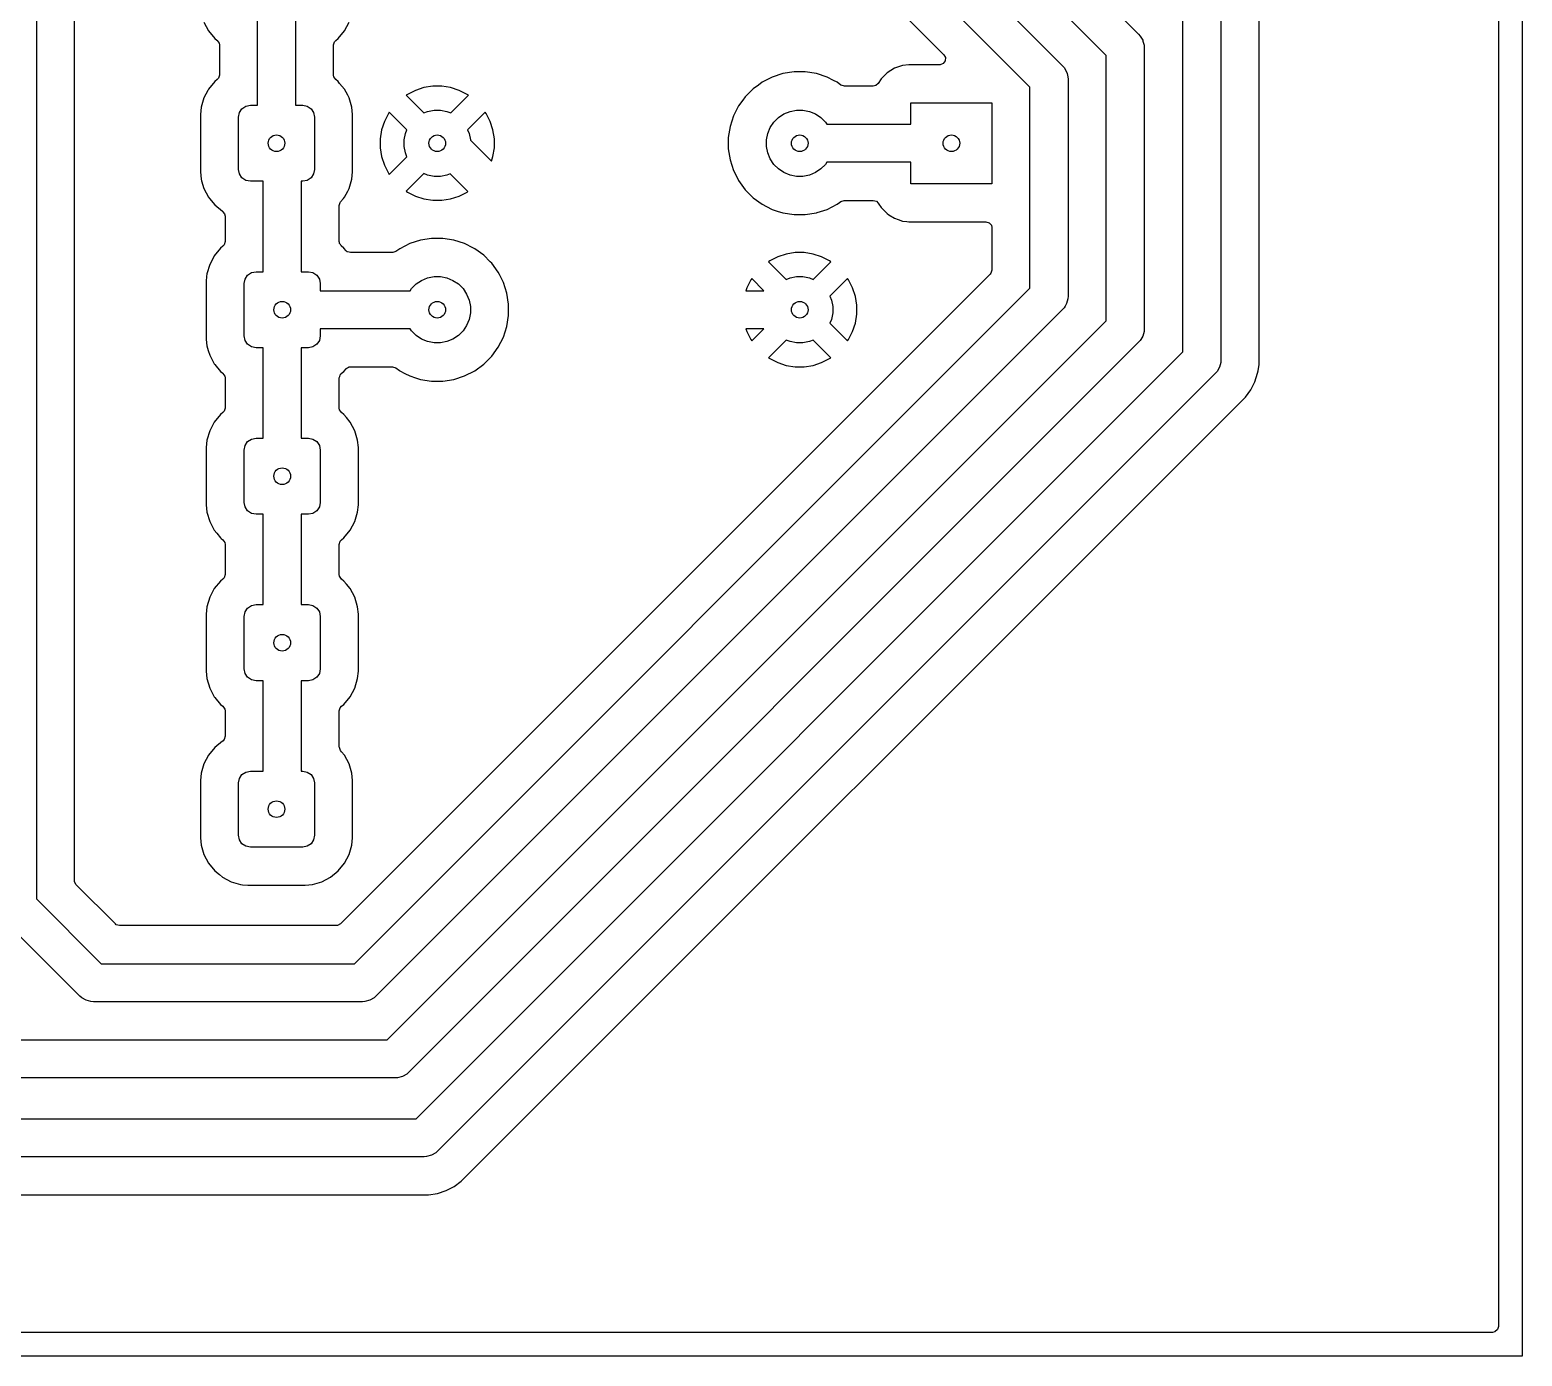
# Model space of a CAD drawing. Extents: x 162.5 to 226, y -124.5 to -51.5.
# Drawn here: x 194.62 to 226, y -124.5 to -96.62 of the extents above; entities that cross this region are included whole.
import ezdxf

# ---------------------------------------------------------------- set-up
doc = ezdxf.new("R2010")
doc.units = 0
doc.layers.add('BLACK', color=7, linetype='CONTINUOUS')

msp = doc.modelspace()

# ---------------------------------------------------------------- linework, layer by layer
at = {"layer": 'BLACK', "linetype": 'CONTINUOUS'}
for p, q in [((226, -51.5), (226, -124.5)), ((225.4995, -52.1245), (225.4995, -123.8755)), ((194.762, -59.0063), (194.762, -114.885314)), ((195.5625, -114.502374), (195.5625, -87.898395)), ((209.59, -90.624914), (216.334543, -97.369457)), ((218.8671, -103.388314), (218.8671, -90.945885)), ((219.6671, -90.7802), (219.6671, -103.554)), ((220.4676, -103.648486), (220.4676, -90.685713)), ((215.6517, -97.817986), (208.907157, -91.073443)), ((208.274312, -91.572676), (213.839455, -97.137819)), ((216.4652, -95.234914), (217.936243, -96.705957)), ((217.2534, -97.154486), (215.782357, -95.683443)), ((199.41, -98.2), (199.41, -96.3)), ((200.21, -96.3), (200.21, -98.2)), ((198.284768, -96.453954), (198.382315, -96.63645)), ((198.382315, -96.63645), (198.382317, -96.636452)), ((198.382317, -96.636452), (198.513587, -96.796407)), ((201.10641, -96.79641), (201.237685, -96.63645)), ((201.237685, -96.63645), (201.335232, -96.453954)), ((198.513587, -96.796407), (198.513588, -96.796408)), ((198.513588, -96.796408), (198.51359, -96.79641)), ((198.51359, -96.79641), (198.557346, -96.832319)), ((198.557346, -96.832319), (198.564164, -96.837914)), ((198.564164, -96.837914), (198.603499, -96.89566)), ((198.603499, -96.89566), (198.6095, -96.933768)), ((198.6095, -96.933768), (198.6095, -97.566231)), ((201.0105, -96.933768), (201.030185, -96.866729)), ((201.0105, -97.566231), (201.0105, -96.933768)), ((201.030185, -96.866729), (201.055836, -96.837914)), ((201.055836, -96.837914), (201.10641, -96.79641)), ((217.936243, -96.705957), (217.970741, -96.745295)), ((217.970741, -96.745295), (218.022952, -96.835726)), ((218.022952, -96.835726), (218.026995, -96.850816)), ((218.026995, -96.850816), (218.049978, -96.93659)), ((218.049978, -96.93659), (218.0534, -96.9888)), ((213.839455, -97.137819), (213.87294, -97.199142)), ((213.87294, -97.199142), (213.867956, -97.268834)), ((217.2534, -102.736814), (217.2534, -97.154486)), ((218.0534, -96.9888), (218.0534, -102.9025)), ((198.6095, -97.566231), (198.589815, -97.63327)), ((201.016501, -97.604339), (201.0105, -97.566231)), ((210.458631, -97.536446), (210.234003, -97.609433)), ((210.691903, -97.4995), (210.458631, -97.536446)), ((210.691908, -97.4995), (210.691903, -97.4995)), ((210.928092, -97.4995), (210.691908, -97.4995)), ((210.928097, -97.4995), (210.928092, -97.4995)), ((211.161368, -97.536446), (210.928097, -97.4995)), ((211.385996, -97.609433), (211.161368, -97.536446)), ((212.647737, -97.520184), (212.520184, -97.647737)), ((212.800476, -97.424211), (212.647737, -97.520184)), ((212.970745, -97.364631), (212.800476, -97.424211)), ((212.97075, -97.36463), (212.970745, -97.364631)), ((213.105039, -97.3495), (212.97075, -97.36463)), ((213.751774, -97.3495), (213.105039, -97.3495)), ((213.76062, -97.349184), (213.751774, -97.3495)), ((213.826084, -97.324767), (213.76062, -97.349184)), ((213.867956, -97.268834), (213.826084, -97.324767)), ((216.334543, -97.369457), (216.369041, -97.408795)), ((216.369041, -97.408795), (216.421252, -97.499226)), ((216.421252, -97.499226), (216.431225, -97.536446)), ((216.431225, -97.536446), (216.448278, -97.60009)), ((198.369292, -97.887914), (198.284769, -98.046043)), ((198.382315, -97.86355), (198.369292, -97.887914)), ((198.382317, -97.863547), (198.382315, -97.86355)), ((198.513589, -97.703589), (198.382317, -97.863547)), ((198.564164, -97.662085), (198.513589, -97.703589)), ((198.589815, -97.63327), (198.564164, -97.662085)), ((201.055836, -97.662085), (201.016501, -97.604339)), ((201.10641, -97.703589), (201.055836, -97.662085)), ((201.137499, -97.741472), (201.10641, -97.703589)), ((201.237685, -97.86355), (201.137499, -97.741472)), ((201.306406, -97.992116), (201.237685, -97.86355)), ((202.729362, -97.887914), (202.56106, -97.973669)), ((202.908997, -97.829548), (202.729362, -97.887914)), ((203.095553, -97.8), (202.908997, -97.829548)), ((203.284447, -97.8), (203.095553, -97.8)), ((203.471002, -97.829548), (203.284447, -97.8)), ((203.650637, -97.887914), (203.471002, -97.829548)), ((203.818933, -97.973666), (203.650637, -97.887914)), ((209.832487, -97.855485), (209.665485, -98.022487)), ((209.832488, -97.855485), (209.832487, -97.855485)), ((209.83249, -97.855483), (209.832488, -97.855485)), ((209.942139, -97.775818), (209.83249, -97.855483)), ((210.023566, -97.716657), (209.942139, -97.775818)), ((210.234003, -97.609433), (210.023566, -97.716657)), ((211.522392, -97.678931), (211.385996, -97.609433)), ((211.596433, -97.716657), (211.522392, -97.678931)), ((211.596435, -97.716658), (211.596433, -97.716657)), ((211.596436, -97.716659), (211.596435, -97.716658)), ((211.677862, -97.775818), (211.596436, -97.716659)), ((211.683708, -97.779815), (211.677862, -97.775818)), ((211.750747, -97.7995), (211.683708, -97.779815)), ((212.356293, -97.7995), (211.750747, -97.7995)), ((212.408952, -97.787763), (212.356293, -97.7995)), ((212.461287, -97.741472), (212.408952, -97.787763)), ((212.520184, -97.647737), (212.461287, -97.741472)), ((215.6517, -102.049514), (215.6517, -97.817986)), ((216.448278, -97.60009), (216.4517, -97.6523)), ((216.4517, -97.6523), (216.4517, -102.2152)), ((198.284769, -98.046043), (198.224699, -98.244067)), ((199.164329, -98.21903), (199.26, -98.2)), ((199.26, -98.2), (199.41, -98.2)), ((200.21, -98.2), (200.36, -98.2)), ((200.36, -98.2), (200.455671, -98.21903)), ((201.335232, -98.046046), (201.306406, -97.992116)), ((201.3953, -98.244066), (201.335232, -98.046046)), ((202.53567, -97.992116), (202.535669, -97.992116)), ((202.535669, -97.992116), (202.906823, -98.363269)), ((202.56106, -97.973669), (202.53567, -97.992116)), ((203.473176, -98.363269), (203.844328, -97.992116)), ((203.844328, -97.992116), (203.818933, -97.973666)), ((209.612841, -98.094945), (209.526657, -98.213566)), ((209.665483, -98.02249), (209.612841, -98.094945)), ((209.665485, -98.022488), (209.665483, -98.02249)), ((209.665485, -98.022487), (209.665485, -98.022488)), ((213.15, -98.6), (213.15, -98.15)), ((213.15, -98.15), (214.85, -98.15)), ((214.85, -98.15), (214.85, -99.85)), ((198.224699, -98.244067), (198.2095, -98.398395)), ((198.2095, -98.398395), (198.2095, -99.601604)), ((199.01, -98.45), (199.02903, -98.354329)), ((199.01, -99.55), (199.01, -98.45)), ((199.02903, -98.354329), (199.083223, -98.273223)), ((199.083223, -98.273223), (199.164329, -98.21903)), ((200.455671, -98.21903), (200.536777, -98.273223)), ((200.536777, -98.273223), (200.59097, -98.354329)), ((200.59097, -98.354329), (200.61, -98.45)), ((200.61, -98.45), (200.61, -99.55)), ((201.4105, -98.398392), (201.3953, -98.244066)), ((201.4105, -98.905552), (201.4105, -98.398392)), ((202.163669, -98.37106), (202.077914, -98.539362)), ((202.182116, -98.34567), (202.163669, -98.37106)), ((202.553269, -98.716822), (202.182116, -98.345669)), ((202.182116, -98.345669), (202.182116, -98.34567)), ((202.906823, -98.363269), (202.986801, -98.330142)), ((202.986801, -98.330142), (203.121388, -98.303371)), ((203.121388, -98.303371), (203.258612, -98.303371)), ((203.258612, -98.303371), (203.393199, -98.330142)), ((203.393199, -98.330142), (203.473176, -98.363269)), ((204.197882, -98.345669), (203.82673, -98.716822)), ((204.197883, -98.34567), (204.197882, -98.345669)), ((204.216329, -98.371059), (204.197883, -98.34567)), ((204.302085, -98.539362), (204.216329, -98.371059)), ((209.419433, -98.424003), (209.346446, -98.648631)), ((209.526657, -98.213566), (209.419433, -98.424003)), ((210.268893, -98.555925), (210.365925, -98.458893)), ((210.365925, -98.458893), (210.480022, -98.382655)), ((210.480022, -98.382655), (210.606801, -98.330142)), ((210.606801, -98.330142), (210.741388, -98.303371)), ((210.741388, -98.303371), (210.878612, -98.303371)), ((210.878612, -98.303371), (211.013199, -98.330142)), ((211.013199, -98.330142), (211.139978, -98.382655)), ((211.139978, -98.382655), (211.254075, -98.458893)), ((211.254075, -98.458893), (211.351107, -98.555925)), ((202.019548, -98.718997), (201.99, -98.905552)), ((202.077914, -98.539362), (202.019548, -98.718997)), ((202.493371, -98.931388), (202.520142, -98.796801)), ((202.520142, -98.796801), (202.553269, -98.716822)), ((203.82673, -98.716822), (203.859858, -98.796801)), ((203.859858, -98.796801), (203.886629, -98.931388)), ((204.360451, -98.718997), (204.302085, -98.539362)), ((204.39, -98.905552), (204.360451, -98.718997)), ((209.346446, -98.648631), (209.3095, -98.881902)), ((210.113371, -98.931388), (210.140142, -98.796801)), ((210.140142, -98.796801), (210.192655, -98.670022)), ((210.192655, -98.670022), (210.268893, -98.555925)), ((211.351107, -98.555925), (211.380557, -98.6)), ((211.380557, -98.6), (213.15, -98.6)), ((201.4105, -99.601608), (201.4105, -98.905552)), ((201.99, -98.905552), (201.99, -99.094447)), ((201.99, -99.094447), (202.019548, -99.281002)), ((202.493371, -99.068612), (202.493371, -98.931388)), ((202.520142, -99.203199), (202.493371, -99.068612)), ((203.886629, -98.931388), (203.886629, -98.933343)), ((203.886629, -98.933343), (204.329511, -99.376225)), ((204.360451, -99.281002), (204.39, -99.094447)), ((204.39, -99.094447), (204.39, -98.905552)), ((209.3095, -98.881902), (209.3095, -99.118097)), ((209.3095, -99.118097), (209.346446, -99.351368)), ((210.113371, -99.068612), (210.113371, -98.931388)), ((210.140142, -99.203199), (210.113371, -99.068612)), ((202.019548, -99.281002), (202.077914, -99.460637)), ((202.077914, -99.460637), (202.163666, -99.628933)), ((202.182116, -99.654328), (202.553269, -99.283175)), ((202.553269, -99.283175), (202.520142, -99.203199)), ((204.329511, -99.376225), (204.360451, -99.281002)), ((209.346446, -99.351368), (209.419433, -99.575996)), ((210.192655, -99.329978), (210.140142, -99.203199)), ((210.268893, -99.444075), (210.192655, -99.329978)), ((210.365925, -99.541107), (210.268893, -99.444075)), ((211.351107, -99.444075), (211.254075, -99.541107)), ((211.380557, -99.4), (211.351107, -99.444075)), ((213.15, -99.4), (211.380557, -99.4)), ((213.15, -99.85), (213.15, -99.4)), ((198.2095, -99.601604), (198.224699, -99.755932)), ((198.224699, -99.755932), (198.235185, -99.7905)), ((199.02903, -99.645671), (199.01, -99.55)), ((199.083223, -99.726777), (199.02903, -99.645671)), ((199.164329, -99.78097), (199.083223, -99.726777)), ((200.536777, -99.726777), (200.455671, -99.78097)), ((200.59097, -99.645671), (200.536777, -99.726777)), ((200.61, -99.55), (200.59097, -99.645671)), ((201.335232, -99.953954), (201.3953, -99.755934)), ((201.3953, -99.755934), (201.4105, -99.601608)), ((202.163666, -99.628933), (202.182116, -99.654328)), ((202.906822, -99.63673), (202.535669, -100.007882)), ((202.986801, -99.669858), (202.906822, -99.63673)), ((203.121388, -99.696629), (202.986801, -99.669858)), ((203.258612, -99.696629), (203.121388, -99.696629)), ((203.393199, -99.669858), (203.258612, -99.696629)), ((203.4629, -99.640986), (203.393199, -99.669858)), ((203.835911, -100.013997), (203.4629, -99.640986)), ((209.419433, -99.575996), (209.508649, -99.75109)), ((209.508649, -99.75109), (209.526657, -99.786433)), ((210.480022, -99.617345), (210.365925, -99.541107)), ((210.606801, -99.669858), (210.480022, -99.617345)), ((210.741388, -99.696629), (210.606801, -99.669858)), ((210.878612, -99.696629), (210.741388, -99.696629)), ((211.013199, -99.669858), (210.878612, -99.696629)), ((211.139978, -99.617345), (211.013199, -99.669858)), ((211.254075, -99.541107), (211.139978, -99.617345)), ((198.235185, -99.7905), (198.284768, -99.953954)), ((198.284768, -99.953954), (198.382315, -100.13645)), ((199.26, -99.8), (199.164329, -99.78097)), ((199.53, -99.8), (199.26, -99.8)), ((199.53, -101.7), (199.53, -99.8)), ((200.36, -99.8), (200.33, -99.8)), ((200.33, -99.8), (200.33, -101.7)), ((200.455671, -99.78097), (200.36, -99.8)), ((201.237685, -100.13645), (201.306407, -100.007882)), ((201.306407, -100.007882), (201.335232, -99.953954)), ((202.535669, -100.007882), (202.53567, -100.007883)), ((202.53567, -100.007883), (202.561059, -100.026329)), ((202.561059, -100.026329), (202.729362, -100.112085)), ((203.650637, -100.112085), (203.818937, -100.026331)), ((203.818937, -100.026331), (203.835911, -100.013997)), ((209.526657, -99.786433), (209.665483, -99.97751)), ((209.665483, -99.97751), (209.83249, -100.144517)), ((214.85, -99.85), (213.15, -99.85)), ((198.382315, -100.13645), (198.402052, -100.1605)), ((198.402052, -100.1605), (198.513589, -100.29641)), ((198.513589, -100.29641), (198.673548, -100.427684)), ((201.1305, -100.311424), (201.150185, -100.244385)), ((201.1305, -101.066231), (201.1305, -100.311424)), ((201.150185, -100.244385), (201.158647, -100.232759)), ((201.158647, -100.232759), (201.217688, -100.160816)), ((201.217688, -100.160816), (201.237685, -100.13645)), ((202.729362, -100.112085), (202.908997, -100.170451)), ((202.908997, -100.170451), (203.095553, -100.2)), ((203.095553, -100.2), (203.284447, -100.2)), ((203.284447, -100.2), (203.471002, -100.170451)), ((203.471002, -100.170451), (203.650637, -100.112085)), ((209.83249, -100.144517), (210.023567, -100.283343)), ((210.023567, -100.283343), (210.115137, -100.33)), ((210.115137, -100.33), (210.234003, -100.390566)), ((210.234003, -100.390566), (210.234005, -100.390566)), ((210.234005, -100.390566), (210.234008, -100.390568)), ((210.234008, -100.390568), (210.339274, -100.424771)), ((211.179717, -100.457591), (211.385992, -100.390568)), ((211.385992, -100.390568), (211.596433, -100.283343)), ((211.596433, -100.283343), (211.650054, -100.244385)), ((211.650054, -100.244385), (211.677862, -100.224182)), ((211.677862, -100.224182), (211.743668, -100.200702)), ((211.743668, -100.200702), (211.750747, -100.2005)), ((211.750747, -100.2005), (212.356293, -100.2005)), ((212.356293, -100.2005), (212.423332, -100.220185)), ((212.423332, -100.220185), (212.461287, -100.258528)), ((212.461287, -100.258528), (212.476879, -100.283342)), ((212.476879, -100.283342), (212.520184, -100.352262)), ((212.520184, -100.352262), (212.647738, -100.479816)), ((198.673548, -100.427684), (198.674388, -100.428245)), ((198.674388, -100.428245), (198.674728, -100.428652)), ((198.674728, -100.428652), (198.678258, -100.431549)), ((198.678258, -100.431549), (198.677708, -100.432218)), ((198.677708, -100.432218), (198.719194, -100.481856)), ((198.719194, -100.481856), (198.7295, -100.531349)), ((198.7295, -100.531349), (198.7295, -101.066231)), ((210.339274, -100.424771), (210.458631, -100.463553)), ((210.458631, -100.463553), (210.691903, -100.5005)), ((210.691903, -100.5005), (210.691908, -100.5005)), ((210.691908, -100.5005), (210.928097, -100.5005)), ((210.928097, -100.5005), (211.161368, -100.463553)), ((211.161368, -100.463553), (211.179717, -100.457591)), ((212.647738, -100.479816), (212.685635, -100.503628)), ((212.685635, -100.503628), (212.800186, -100.575606)), ((212.800186, -100.575606), (212.800478, -100.575789)), ((212.800478, -100.575789), (212.881209, -100.604038)), ((212.881209, -100.604038), (212.970745, -100.635368)), ((212.970745, -100.635368), (212.97075, -100.635369)), ((212.97075, -100.635369), (213.061246, -100.645565)), ((213.061246, -100.645565), (213.10504, -100.650499)), ((213.10504, -100.650499), (213.105043, -100.6505)), ((213.105043, -100.6505), (213.105046, -100.6505)), ((213.105046, -100.6505), (214.7272, -100.6505)), ((214.7272, -100.6505), (214.794239, -100.670185)), ((214.794239, -100.670185), (214.839994, -100.722989)), ((203.071903, -100.9995), (202.838631, -101.036446)), ((203.071908, -100.9995), (203.071903, -100.9995)), ((203.308092, -100.9995), (203.071908, -100.9995)), ((203.308097, -100.9995), (203.308092, -100.9995)), ((203.541368, -101.036446), (203.308097, -100.9995)), ((214.839994, -100.722989), (214.8512, -100.7745)), ((214.8512, -100.7745), (214.8512, -101.666574)), ((198.633589, -101.203589), (198.502317, -101.363547)), ((198.684164, -101.162085), (198.633589, -101.203589)), ((198.709815, -101.13327), (198.684164, -101.162085)), ((198.7295, -101.066231), (198.709815, -101.13327)), ((201.133745, -101.086838), (201.1305, -101.066231)), ((201.133334, -101.092589), (201.133745, -101.086838)), ((201.135184, -101.095977), (201.133334, -101.092589)), ((201.136501, -101.104339), (201.135184, -101.095977)), ((201.152878, -101.128382), (201.136501, -101.104339)), ((201.166819, -101.153912), (201.152878, -101.128382)), ((201.17113, -101.158223), (201.166819, -101.153912)), ((201.22641, -101.20359), (201.17113, -101.158223)), ((201.271776, -101.258869), (201.22641, -101.20359)), ((201.276088, -101.263181), (201.271776, -101.258869)), ((201.29673, -101.279815), (201.276088, -101.263181)), ((201.300073, -101.280796), (201.29673, -101.279815)), ((201.304342, -101.284332), (201.300073, -101.280796)), ((201.334328, -101.290855), (201.304342, -101.284332)), ((201.363769, -101.2995), (201.334328, -101.290855)), ((202.249253, -101.2995), (201.363769, -101.2995)), ((202.256332, -101.299298), (202.249253, -101.2995)), ((202.322138, -101.275818), (202.256332, -101.299298)), ((202.403563, -101.216659), (202.322138, -101.275818)), ((202.614003, -101.109433), (202.403563, -101.216659)), ((202.838631, -101.036446), (202.614003, -101.109433)), ((203.765996, -101.109433), (203.541368, -101.036446)), ((203.950786, -101.203589), (203.765996, -101.109433)), ((203.976433, -101.216657), (203.950786, -101.203589)), ((204.16751, -101.355483), (203.976433, -101.216657)), ((210.528997, -101.329548), (210.349362, -101.387914)), ((210.715553, -101.3), (210.528997, -101.329548)), ((210.904447, -101.3), (210.715553, -101.3)), ((211.091002, -101.329548), (210.904447, -101.3)), ((211.270637, -101.387914), (211.091002, -101.329548)), ((198.404769, -101.546043), (198.344699, -101.744067)), ((198.489292, -101.387914), (198.404769, -101.546043)), ((198.502315, -101.36355), (198.489292, -101.387914)), ((198.502317, -101.363547), (198.502315, -101.36355)), ((204.304143, -101.492116), (204.16751, -101.355483)), ((204.334517, -101.52249), (204.304143, -101.492116)), ((204.473343, -101.713567), (204.334517, -101.52249)), ((210.15567, -101.492116), (210.155669, -101.492116)), ((210.155669, -101.492116), (210.526823, -101.863269)), ((210.18106, -101.473669), (210.15567, -101.492116)), ((210.349362, -101.387914), (210.18106, -101.473669)), ((211.093176, -101.863269), (211.464328, -101.492116)), ((211.438933, -101.473666), (211.270637, -101.387914)), ((211.464328, -101.492116), (211.438933, -101.473666)), ((198.33904, -101.801531), (198.3295, -101.898392)), ((198.3295, -101.898392), (198.3295, -103.101608)), ((198.344699, -101.744067), (198.33904, -101.801531)), ((199.13, -101.95), (199.14903, -101.854329)), ((199.13, -103.05), (199.13, -101.95)), ((199.14903, -101.854329), (199.203223, -101.773223)), ((199.203223, -101.773223), (199.284329, -101.71903)), ((199.284329, -101.71903), (199.38, -101.7)), ((199.38, -101.7), (199.53, -101.7)), ((200.33, -101.7), (200.48, -101.7)), ((200.48, -101.7), (200.575671, -101.71903)), ((200.575671, -101.71903), (200.656777, -101.773223)), ((200.656777, -101.773223), (200.71097, -101.854329)), ((200.71097, -101.854329), (200.73, -101.95)), ((200.73, -101.95), (200.73, -102.1)), ((214.814881, -101.754255), (201.156555, -115.412581)), ((202.648893, -102.055925), (202.745925, -101.958893)), ((202.745925, -101.958893), (202.860022, -101.882655)), ((202.860022, -101.882655), (202.986801, -101.830142)), ((202.986801, -101.830142), (203.121388, -101.803371)), ((203.121388, -101.803371), (203.258612, -101.803371)), ((203.258612, -101.803371), (203.393199, -101.830142)), ((203.393199, -101.830142), (203.519978, -101.882655)), ((203.519978, -101.882655), (203.634075, -101.958893)), ((203.634075, -101.958893), (203.731107, -102.055925)), ((204.494978, -101.756029), (204.473343, -101.713567)), ((204.580566, -101.924003), (204.494978, -101.756029)), ((204.653553, -102.148631), (204.580566, -101.924003)), ((209.783669, -101.87106), (209.697914, -102.039362)), ((209.802116, -101.84567), (209.783669, -101.87106)), ((210.056447, -102.1), (209.802116, -101.845669)), ((209.802116, -101.845669), (209.802116, -101.84567)), ((210.526823, -101.863269), (210.606801, -101.830142)), ((210.606801, -101.830142), (210.741388, -101.803371)), ((210.741388, -101.803371), (210.878612, -101.803371)), ((210.878612, -101.803371), (211.013199, -101.830142)), ((211.013199, -101.830142), (211.093176, -101.863269)), ((211.817882, -101.845669), (211.44673, -102.216822)), ((211.817883, -101.84567), (211.817882, -101.845669)), ((211.836329, -101.871059), (211.817883, -101.84567)), ((211.922085, -102.039362), (211.836329, -101.871059)), ((214.831515, -101.733613), (214.814881, -101.754255)), ((214.8512, -101.666574), (214.831515, -101.733613)), ((200.73, -102.1), (202.619443, -102.1)), ((201.451814, -116.2494), (215.6517, -102.049514)), ((202.619443, -102.1), (202.648893, -102.055925)), ((203.731107, -102.055925), (203.807345, -102.170022)), ((203.807345, -102.170022), (203.859858, -102.296801)), ((204.6905, -102.381902), (204.653553, -102.148631)), ((209.697914, -102.039362), (209.678212, -102.1)), ((209.678212, -102.1), (210.056447, -102.1)), ((211.44673, -102.216822), (211.479858, -102.296801)), ((211.980451, -102.218997), (211.922085, -102.039362)), ((212.01, -102.405552), (211.980451, -102.218997)), ((216.448278, -102.26741), (216.421252, -102.368273)), ((216.4517, -102.2152), (216.448278, -102.26741)), ((216.334542, -102.498043), (201.900343, -116.932243)), ((203.859858, -102.296801), (203.886629, -102.431388)), ((203.886629, -102.568612), (203.859858, -102.703199)), ((203.886629, -102.431388), (203.886629, -102.568612)), ((204.6905, -102.405552), (204.6905, -102.381902)), ((204.6905, -102.618097), (204.6905, -102.405552)), ((211.479858, -102.296801), (211.506629, -102.431388)), ((211.506629, -102.568612), (211.479858, -102.703199)), ((211.506629, -102.431388), (211.506629, -102.568612)), ((211.980451, -102.781002), (212.01, -102.594447)), ((212.01, -102.594447), (212.01, -102.405552)), ((216.369041, -102.458705), (216.334542, -102.498043)), ((216.390472, -102.421586), (216.369041, -102.458705)), ((216.421252, -102.368273), (216.390472, -102.421586)), ((202.619443, -102.9), (200.73, -102.9)), ((200.73, -102.9), (200.73, -103.05)), ((202.139114, -117.8511), (217.2534, -102.736814)), ((202.648893, -102.944075), (202.619443, -102.9)), ((203.807345, -102.829978), (203.731107, -102.944075)), ((203.859858, -102.703199), (203.807345, -102.829978)), ((204.580568, -103.075992), (204.653553, -102.851368)), ((204.653553, -102.851368), (204.65377, -102.85)), ((204.65377, -102.85), (204.6905, -102.618097)), ((209.678212, -102.9), (209.697914, -102.960637)), ((210.056445, -102.9), (209.678212, -102.9)), ((209.802116, -103.154328), (210.056445, -102.9)), ((211.479858, -102.703199), (211.44673, -102.783176)), ((211.44673, -102.783176), (211.817882, -103.154328)), ((211.922085, -102.960637), (211.980451, -102.781002)), ((218.0534, -102.9025), (218.049978, -102.95471)), ((198.3295, -103.101608), (198.332191, -103.128933)), ((198.332191, -103.128933), (198.344699, -103.255932)), ((199.14903, -103.145671), (199.13, -103.05)), ((199.203223, -103.226777), (199.14903, -103.145671)), ((199.284329, -103.28097), (199.203223, -103.226777)), ((200.656777, -103.226777), (200.575671, -103.28097)), ((200.71097, -103.145671), (200.656777, -103.226777)), ((200.73, -103.05), (200.71097, -103.145671)), ((217.936243, -103.185343), (202.587643, -118.533943)), ((202.745925, -103.041107), (202.648893, -102.944075)), ((202.860022, -103.117345), (202.745925, -103.041107)), ((202.986801, -103.169858), (202.860022, -103.117345)), ((203.121388, -103.196629), (202.986801, -103.169858)), ((203.258612, -103.196629), (203.121388, -103.196629)), ((203.393199, -103.169858), (203.258612, -103.196629)), ((203.519978, -103.117345), (203.393199, -103.169858)), ((203.634075, -103.041107), (203.519978, -103.117345)), ((203.731107, -102.944075), (203.634075, -103.041107)), ((204.473343, -103.286433), (204.580568, -103.075992)), ((209.697914, -102.960637), (209.783666, -103.128933)), ((209.783666, -103.128933), (209.802116, -103.154328)), ((210.526822, -103.13673), (210.155669, -103.507882)), ((210.606801, -103.169858), (210.526822, -103.13673)), ((210.741388, -103.196629), (210.606801, -103.169858)), ((210.878612, -103.196629), (210.741388, -103.196629)), ((211.013199, -103.169858), (210.878612, -103.196629)), ((211.093176, -103.13673), (211.013199, -103.169858)), ((211.464328, -103.507882), (211.093176, -103.13673)), ((211.817882, -103.154328), (211.817883, -103.154328)), ((211.817883, -103.154328), (211.836331, -103.128937)), ((211.836331, -103.128937), (211.922085, -102.960637)), ((217.970741, -103.146005), (217.936243, -103.185343)), ((217.980595, -103.128937), (217.970741, -103.146005)), ((218.022952, -103.055573), (217.980595, -103.128937)), ((218.049978, -102.95471), (218.022952, -103.055573)), ((198.344699, -103.255932), (198.374734, -103.354944)), ((198.374734, -103.354944), (198.404768, -103.453954)), ((198.404768, -103.453954), (198.502315, -103.63645)), ((199.38, -103.3), (199.284329, -103.28097)), ((199.53, -103.3), (199.38, -103.3)), ((199.53, -105.2), (199.53, -103.3)), ((200.48, -103.3), (200.33, -103.3)), ((200.33, -103.3), (200.33, -105.2)), ((200.575671, -103.28097), (200.48, -103.3)), ((202.747614, -119.5078), (218.8671, -103.388314)), ((204.16751, -103.644517), (204.304145, -103.507882)), ((204.304145, -103.507882), (204.334517, -103.47751)), ((204.334517, -103.47751), (204.473343, -103.286433)), ((210.155669, -103.507882), (210.15567, -103.507883)), ((210.15567, -103.507883), (210.181059, -103.526329)), ((210.181059, -103.526329), (210.349362, -103.612085)), ((211.270637, -103.612085), (211.438937, -103.526331)), ((211.438937, -103.526331), (211.464328, -103.507883)), ((211.464328, -103.507883), (211.464328, -103.507882)), ((198.502315, -103.63645), (198.512189, -103.648481)), ((198.512189, -103.648481), (198.633587, -103.796407)), ((198.633587, -103.796407), (198.633588, -103.796408)), ((198.633588, -103.796408), (198.63359, -103.79641)), ((198.63359, -103.79641), (198.680757, -103.835118)), ((198.680757, -103.835118), (198.684164, -103.837914)), ((198.684164, -103.837914), (198.723499, -103.89566)), ((201.150185, -103.866729), (201.166819, -103.846086)), ((201.166819, -103.846086), (201.171122, -103.841782)), ((201.171122, -103.841782), (201.22641, -103.79641)), ((201.22641, -103.79641), (201.271781, -103.741124)), ((201.271781, -103.741124), (201.276088, -103.736818)), ((201.276088, -103.736818), (201.301621, -103.722875)), ((201.301621, -103.722875), (201.325661, -103.706501)), ((201.325661, -103.706501), (201.334022, -103.705184)), ((201.334022, -103.705184), (201.337411, -103.703334)), ((201.337411, -103.703334), (201.343161, -103.703745)), ((201.343161, -103.703745), (201.363769, -103.7005)), ((201.363769, -103.7005), (202.249253, -103.7005)), ((202.249253, -103.7005), (202.316292, -103.720185)), ((202.316292, -103.720185), (202.322138, -103.724182)), ((202.322138, -103.724182), (202.396221, -103.778006)), ((202.396221, -103.778006), (202.403567, -103.783343)), ((202.403567, -103.783343), (202.510669, -103.837914)), ((202.510669, -103.837914), (202.614003, -103.890566)), ((219.549943, -103.836843), (203.196143, -120.190643)), ((203.765992, -103.890568), (203.976433, -103.783343)), ((203.976433, -103.783343), (204.16751, -103.644517)), ((210.349362, -103.612085), (210.528997, -103.670451)), ((210.528997, -103.670451), (210.715553, -103.7)), ((210.715553, -103.7), (210.904447, -103.7)), ((210.904447, -103.7), (211.091002, -103.670451)), ((211.091002, -103.670451), (211.270637, -103.612085)), ((219.584441, -103.797505), (219.549943, -103.836843)), ((219.636652, -103.707074), (219.584441, -103.797505)), ((219.663678, -103.60621), (219.636652, -103.707074)), ((219.6671, -103.554), (219.663678, -103.60621)), ((220.379647, -104.014832), (220.43804, -103.835118)), ((220.43804, -103.835118), (220.44624, -103.783343)), ((220.44624, -103.783343), (220.4676, -103.648486)), ((198.723499, -103.89566), (198.7295, -103.933768)), ((198.7295, -103.933768), (198.7295, -104.566231)), ((201.1305, -103.933768), (201.139144, -103.904328)), ((201.1305, -104.566231), (201.1305, -103.933768)), ((201.139144, -103.904328), (201.145668, -103.874341)), ((201.145668, -103.874341), (201.149203, -103.870072)), ((201.149203, -103.870072), (201.150185, -103.866729)), ((202.614003, -103.890566), (202.614005, -103.890566)), ((202.614005, -103.890566), (202.614008, -103.890568)), ((202.614008, -103.890568), (202.734412, -103.929689)), ((202.734412, -103.929689), (202.838631, -103.963553)), ((202.838631, -103.963553), (203.071903, -104.0005)), ((203.071903, -104.0005), (203.071908, -104.0005)), ((203.071908, -104.0005), (203.308097, -104.0005)), ((203.308097, -104.0005), (203.541368, -103.963553)), ((203.541368, -103.963553), (203.765992, -103.890568)), ((220.29386, -104.183199), (220.379647, -104.014832)), ((203.695374, -120.82349), (220.18279, -104.336073)), ((220.18279, -104.336073), (220.29386, -104.183199)), ((198.633589, -104.703589), (198.502317, -104.863547)), ((198.684164, -104.662085), (198.633589, -104.703589)), ((198.709815, -104.63327), (198.684164, -104.662085)), ((198.7295, -104.566231), (198.709815, -104.63327)), ((201.136501, -104.604339), (201.1305, -104.566231)), ((201.175836, -104.662085), (201.136501, -104.604339)), ((201.22641, -104.703589), (201.175836, -104.662085)), ((201.278732, -104.767345), (201.22641, -104.703589)), ((201.357685, -104.86355), (201.278732, -104.767345)), ((198.404769, -105.046043), (198.344699, -105.244067)), ((198.502317, -104.863547), (198.404769, -105.046043)), ((201.455232, -105.046046), (201.357685, -104.86355)), ((201.5153, -105.244066), (201.455232, -105.046046)), ((198.344699, -105.244067), (198.3295, -105.398395)), ((198.3295, -105.398395), (198.3295, -106.601604)), ((199.13, -105.45), (199.14903, -105.354329)), ((199.14903, -105.354329), (199.203223, -105.273223)), ((199.203223, -105.273223), (199.284329, -105.21903)), ((199.284329, -105.21903), (199.38, -105.2)), ((199.38, -105.2), (199.53, -105.2)), ((200.33, -105.2), (200.48, -105.2)), ((200.48, -105.2), (200.575671, -105.21903)), ((200.575671, -105.21903), (200.656777, -105.273223)), ((200.656777, -105.273223), (200.71097, -105.354329)), ((200.71097, -105.354329), (200.73, -105.45)), ((201.5305, -105.398392), (201.5153, -105.244066)), ((201.5305, -106.601608), (201.5305, -105.398392)), ((199.13, -106.55), (199.13, -105.45)), ((200.73, -105.45), (200.73, -106.55)), ((198.3295, -106.601604), (198.344699, -106.755932)), ((199.14903, -106.645671), (199.13, -106.55)), ((199.203223, -106.726777), (199.14903, -106.645671)), ((200.71097, -106.645671), (200.656777, -106.726777)), ((200.73, -106.55), (200.71097, -106.645671)), ((201.5153, -106.755934), (201.5305, -106.601608)), ((198.344699, -106.755932), (198.3447, -106.755934)), ((198.3447, -106.755934), (198.404768, -106.953954)), ((198.404768, -106.953954), (198.502315, -107.13645)), ((199.284329, -106.78097), (199.203223, -106.726777)), ((199.38, -106.8), (199.284329, -106.78097)), ((199.53, -106.8), (199.38, -106.8)), ((199.53, -108.7), (199.53, -106.8)), ((200.48, -106.8), (200.33, -106.8)), ((200.33, -106.8), (200.33, -108.7)), ((200.575671, -106.78097), (200.48, -106.8)), ((200.656777, -106.726777), (200.575671, -106.78097)), ((201.357685, -107.13645), (201.455232, -106.953954)), ((201.455232, -106.953954), (201.5153, -106.755934)), ((198.502315, -107.13645), (198.554825, -107.200434)), ((198.554825, -107.200434), (198.633587, -107.296407)), ((198.633587, -107.296407), (198.633588, -107.296408)), ((198.633588, -107.296408), (198.63359, -107.29641)), ((198.63359, -107.29641), (198.646915, -107.307345)), ((201.175836, -107.337914), (201.22641, -107.29641)), ((201.22641, -107.29641), (201.357685, -107.13645)), ((198.646915, -107.307345), (198.684164, -107.337914)), ((198.684164, -107.337914), (198.723499, -107.39566)), ((198.723499, -107.39566), (198.7295, -107.433768)), ((198.7295, -107.433768), (198.7295, -108.066231)), ((201.1305, -107.433768), (201.150185, -107.366729)), ((201.1305, -108.066231), (201.1305, -107.433768)), ((201.150185, -107.366729), (201.175836, -107.337914)), ((198.633589, -108.203589), (198.502317, -108.363547)), ((198.684164, -108.162085), (198.633589, -108.203589)), ((198.709815, -108.13327), (198.684164, -108.162085)), ((198.7295, -108.066231), (198.709815, -108.13327)), ((201.136501, -108.104339), (201.1305, -108.066231)), ((201.175836, -108.162085), (201.136501, -108.104339)), ((201.22641, -108.203589), (201.175836, -108.162085)), ((201.283425, -108.273063), (201.22641, -108.203589)), ((198.404769, -108.546043), (198.344699, -108.744067)), ((198.502317, -108.363547), (198.404769, -108.546043)), ((201.357685, -108.36355), (201.283425, -108.273063)), ((201.455232, -108.546046), (201.357685, -108.36355)), ((201.5153, -108.744066), (201.455232, -108.546046)), ((198.344699, -108.744067), (198.3295, -108.898395)), ((199.13, -108.95), (199.14903, -108.854329)), ((199.14903, -108.854329), (199.203223, -108.773223)), ((199.203223, -108.773223), (199.284329, -108.71903)), ((199.284329, -108.71903), (199.38, -108.7)), ((199.38, -108.7), (199.53, -108.7)), ((200.33, -108.7), (200.48, -108.7)), ((200.48, -108.7), (200.575671, -108.71903)), ((200.575671, -108.71903), (200.656777, -108.773223)), ((200.656777, -108.773223), (200.71097, -108.854329)), ((200.71097, -108.854329), (200.73, -108.95)), ((201.5305, -108.898392), (201.5153, -108.744066)), ((198.3295, -108.898395), (198.3295, -110.101604)), ((199.13, -110.05), (199.13, -108.95)), ((200.73, -108.95), (200.73, -110.05)), ((201.5305, -110.101608), (201.5305, -108.898392)), ((198.3295, -110.101604), (198.344699, -110.255932)), ((199.14903, -110.145671), (199.13, -110.05)), ((200.73, -110.05), (200.71097, -110.145671)), ((201.5153, -110.255934), (201.5305, -110.101608)), ((198.344699, -110.255932), (198.3447, -110.255934)), ((198.3447, -110.255934), (198.404768, -110.453954)), ((199.203223, -110.226777), (199.14903, -110.145671)), ((199.284329, -110.28097), (199.203223, -110.226777)), ((199.38, -110.3), (199.284329, -110.28097)), ((199.53, -110.3), (199.38, -110.3)), ((199.53, -112.2), (199.53, -110.3)), ((200.48, -110.3), (200.33, -110.3)), ((200.33, -110.3), (200.33, -112.2)), ((200.575671, -110.28097), (200.48, -110.3)), ((200.656777, -110.226777), (200.575671, -110.28097)), ((200.71097, -110.145671), (200.656777, -110.226777)), ((201.455232, -110.453954), (201.5153, -110.255934)), ((198.404768, -110.453954), (198.502315, -110.63645)), ((198.502315, -110.63645), (198.514425, -110.651206)), ((198.514425, -110.651206), (198.633587, -110.796407)), ((201.22641, -110.79641), (201.357685, -110.63645)), ((201.357685, -110.63645), (201.455232, -110.453954)), ((198.633587, -110.796407), (198.633588, -110.796408)), ((198.633588, -110.796408), (198.63359, -110.79641)), ((198.63359, -110.79641), (198.683463, -110.837339)), ((198.683463, -110.837339), (198.684164, -110.837914)), ((198.684164, -110.837914), (198.723499, -110.89566)), ((198.723499, -110.89566), (198.7295, -110.933768)), ((198.7295, -110.933768), (198.7295, -111.46865)), ((201.1305, -110.933768), (201.150185, -110.866729)), ((201.1305, -111.688575), (201.1305, -110.933768)), ((201.150185, -110.866729), (201.175836, -110.837914)), ((201.175836, -110.837914), (201.176537, -110.837339)), ((201.176537, -110.837339), (201.22641, -110.79641)), ((198.673554, -111.572311), (198.513589, -111.703589)), ((198.6744, -111.571746), (198.673554, -111.572311)), ((198.675052, -111.571081), (198.6744, -111.571746)), ((198.678258, -111.568451), (198.675052, -111.571081)), ((198.709815, -111.535689), (198.677975, -111.568106)), ((198.677975, -111.568106), (198.678258, -111.568451)), ((198.7295, -111.46865), (198.709815, -111.535689)), ((201.131334, -111.702928), (201.1305, -111.688575)), ((198.382317, -111.863547), (198.284769, -112.046043)), ((198.513589, -111.703589), (198.382317, -111.863547)), ((201.158646, -111.767239), (201.131334, -111.702928)), ((201.179682, -111.792872), (201.158646, -111.767239)), ((201.237682, -111.863547), (201.179682, -111.792872)), ((201.237688, -111.863554), (201.237682, -111.863547)), ((201.33523, -112.046041), (201.237688, -111.863554)), ((198.224699, -112.244067), (198.2095, -112.398395)), ((198.284769, -112.046043), (198.224699, -112.244067)), ((199.02903, -112.354329), (199.083223, -112.273223)), ((199.083223, -112.273223), (199.164329, -112.21903)), ((199.164329, -112.21903), (199.26, -112.2)), ((199.26, -112.2), (199.53, -112.2)), ((200.33, -112.2), (200.36, -112.2)), ((200.36, -112.2), (200.455671, -112.21903)), ((200.455671, -112.21903), (200.536777, -112.273223)), ((200.536777, -112.273223), (200.59097, -112.354329)), ((201.33523, -112.046043), (201.33523, -112.046041)), ((201.335232, -112.046046), (201.33523, -112.046043)), ((201.3953, -112.244066), (201.335232, -112.046046)), ((201.4105, -112.398392), (201.3953, -112.244066)), ((198.2095, -112.398395), (198.2095, -113.601604)), ((199.01, -112.45), (199.02903, -112.354329)), ((199.01, -113.55), (199.01, -112.45)), ((200.59097, -112.354329), (200.61, -112.45)), ((200.61, -112.45), (200.61, -113.55)), ((201.4105, -113.601608), (201.4105, -112.398392)), ((199.02903, -113.645671), (199.01, -113.55)), ((200.61, -113.55), (200.59097, -113.645671)), ((198.2095, -113.601604), (198.224699, -113.755932)), ((198.224699, -113.755932), (198.2247, -113.755934)), ((198.2247, -113.755934), (198.284768, -113.953954)), ((199.083223, -113.726777), (199.02903, -113.645671)), ((199.164329, -113.78097), (199.083223, -113.726777)), ((199.26, -113.8), (199.164329, -113.78097)), ((200.36, -113.8), (199.26, -113.8)), ((200.455671, -113.78097), (200.36, -113.8)), ((200.536777, -113.726777), (200.455671, -113.78097)), ((200.59097, -113.645671), (200.536777, -113.726777)), ((201.335232, -113.953954), (201.3953, -113.755934)), ((201.3953, -113.755934), (201.4105, -113.601608)), ((198.284768, -113.953954), (198.382315, -114.13645)), ((198.382315, -114.13645), (198.382317, -114.136452)), ((198.382317, -114.136452), (198.513589, -114.29641)), ((201.10641, -114.29641), (201.237685, -114.13645)), ((201.237685, -114.13645), (201.335232, -113.953954)), ((195.565334, -114.528732), (195.5625, -114.502374)), ((198.513589, -114.29641), (198.610209, -114.375702)), ((198.610209, -114.375702), (198.67355, -114.427685)), ((198.67355, -114.427685), (198.856046, -114.525232)), ((200.763954, -114.525232), (200.94645, -114.427685)), ((200.94645, -114.427685), (201.10641, -114.29641)), ((195.598819, -114.590055), (195.565334, -114.528732)), ((196.421345, -115.412581), (195.598819, -114.590055)), ((198.856046, -114.525232), (199.054066, -114.5853)), ((199.054066, -114.5853), (199.054065, -114.5853)), ((199.054065, -114.5853), (199.092647, -114.5891)), ((199.092647, -114.5891), (199.208392, -114.6005)), ((199.208392, -114.6005), (199.208395, -114.6005)), ((199.208395, -114.6005), (200.411605, -114.6005)), ((200.411605, -114.6005), (200.411608, -114.6005)), ((200.411608, -114.6005), (200.565934, -114.5853)), ((200.565934, -114.5853), (200.763954, -114.525232)), ((194.762, -114.885314), (196.126086, -116.2494)), ((195.677557, -116.932243), (194.196314, -115.451)), ((196.441987, -115.429215), (196.421345, -115.412581)), ((196.509026, -115.4489), (196.441987, -115.429215)), ((201.068874, -115.4489), (196.509026, -115.4489)), ((201.095232, -115.446066), (201.068874, -115.4489)), ((201.156555, -115.412581), (201.095232, -115.446066)), ((196.126086, -116.2494), (201.451814, -116.2494)), ((195.716895, -116.966741), (195.677557, -116.932243)), ((195.807326, -117.018952), (195.716895, -116.966741)), ((195.90819, -117.045978), (195.807326, -117.018952)), ((201.770574, -117.018952), (201.66971, -117.045978)), ((201.861005, -116.966741), (201.770574, -117.018952)), ((201.900343, -116.932243), (201.861005, -116.966741)), ((195.9604, -117.0494), (195.90819, -117.045978)), ((201.6175, -117.0494), (195.9604, -117.0494)), ((201.66971, -117.045978), (201.6175, -117.0494)), ((176.733485, -117.8511), (202.139114, -117.8511)), ((202.548305, -118.568441), (202.457874, -118.620652)), ((202.587643, -118.533943), (202.548305, -118.568441)), ((202.3048, -118.6511), (176.5678, -118.6511)), ((202.35701, -118.647678), (202.3048, -118.6511)), ((202.457874, -118.620652), (202.35701, -118.647678)), ((174.037086, -119.5078), (202.747614, -119.5078)), ((202.9133, -120.3078), (173.8714, -120.3078)), ((202.96551, -120.304378), (202.9133, -120.3078)), ((203.066374, -120.277352), (202.96551, -120.304378)), ((203.156805, -120.225141), (203.066374, -120.277352)), ((203.196143, -120.190643), (203.156805, -120.225141)), ((173.776919, -121.1083), (203.007786, -121.1083)), ((203.007786, -121.1083), (203.194418, -121.07874)), ((203.194418, -121.07874), (203.374132, -121.020347)), ((203.374132, -121.020347), (203.542499, -120.93456)), ((203.542499, -120.93456), (203.695374, -120.82349)), ((225.4995, -123.8755), (225.479815, -123.942539)), ((225.3755, -123.9995), (163.1245, -123.9995)), ((225.427011, -123.988294), (225.3755, -123.9995)), ((225.479815, -123.942539), (225.427011, -123.988294)), ((226, -124.5), (162.5, -124.5))]:
    msp.add_line(p, q, dxfattribs=at)
at = {"layer": 'BLACK'}
for centre in [(199.81, -99), (203.19, -99), (210.81, -99), (214, -99), (199.93, -102.5), (203.19, -102.5), (210.81, -102.5), (199.93, -106), (199.93, -109.5), (199.81, -113)]:
    msp.add_circle(centre, 0.175, dxfattribs=at)
at = {"layer": 'WHITE'}
for centre in [(199.81, -99), (203.19, -99), (210.81, -99), (214, -99), (199.93, -102.5), (203.19, -102.5), (210.81, -102.5), (199.93, -106), (199.93, -109.5), (199.81, -113)]:
    msp.add_circle(centre, 0.175, dxfattribs=at)

doc.saveas('drawing.dxf')
